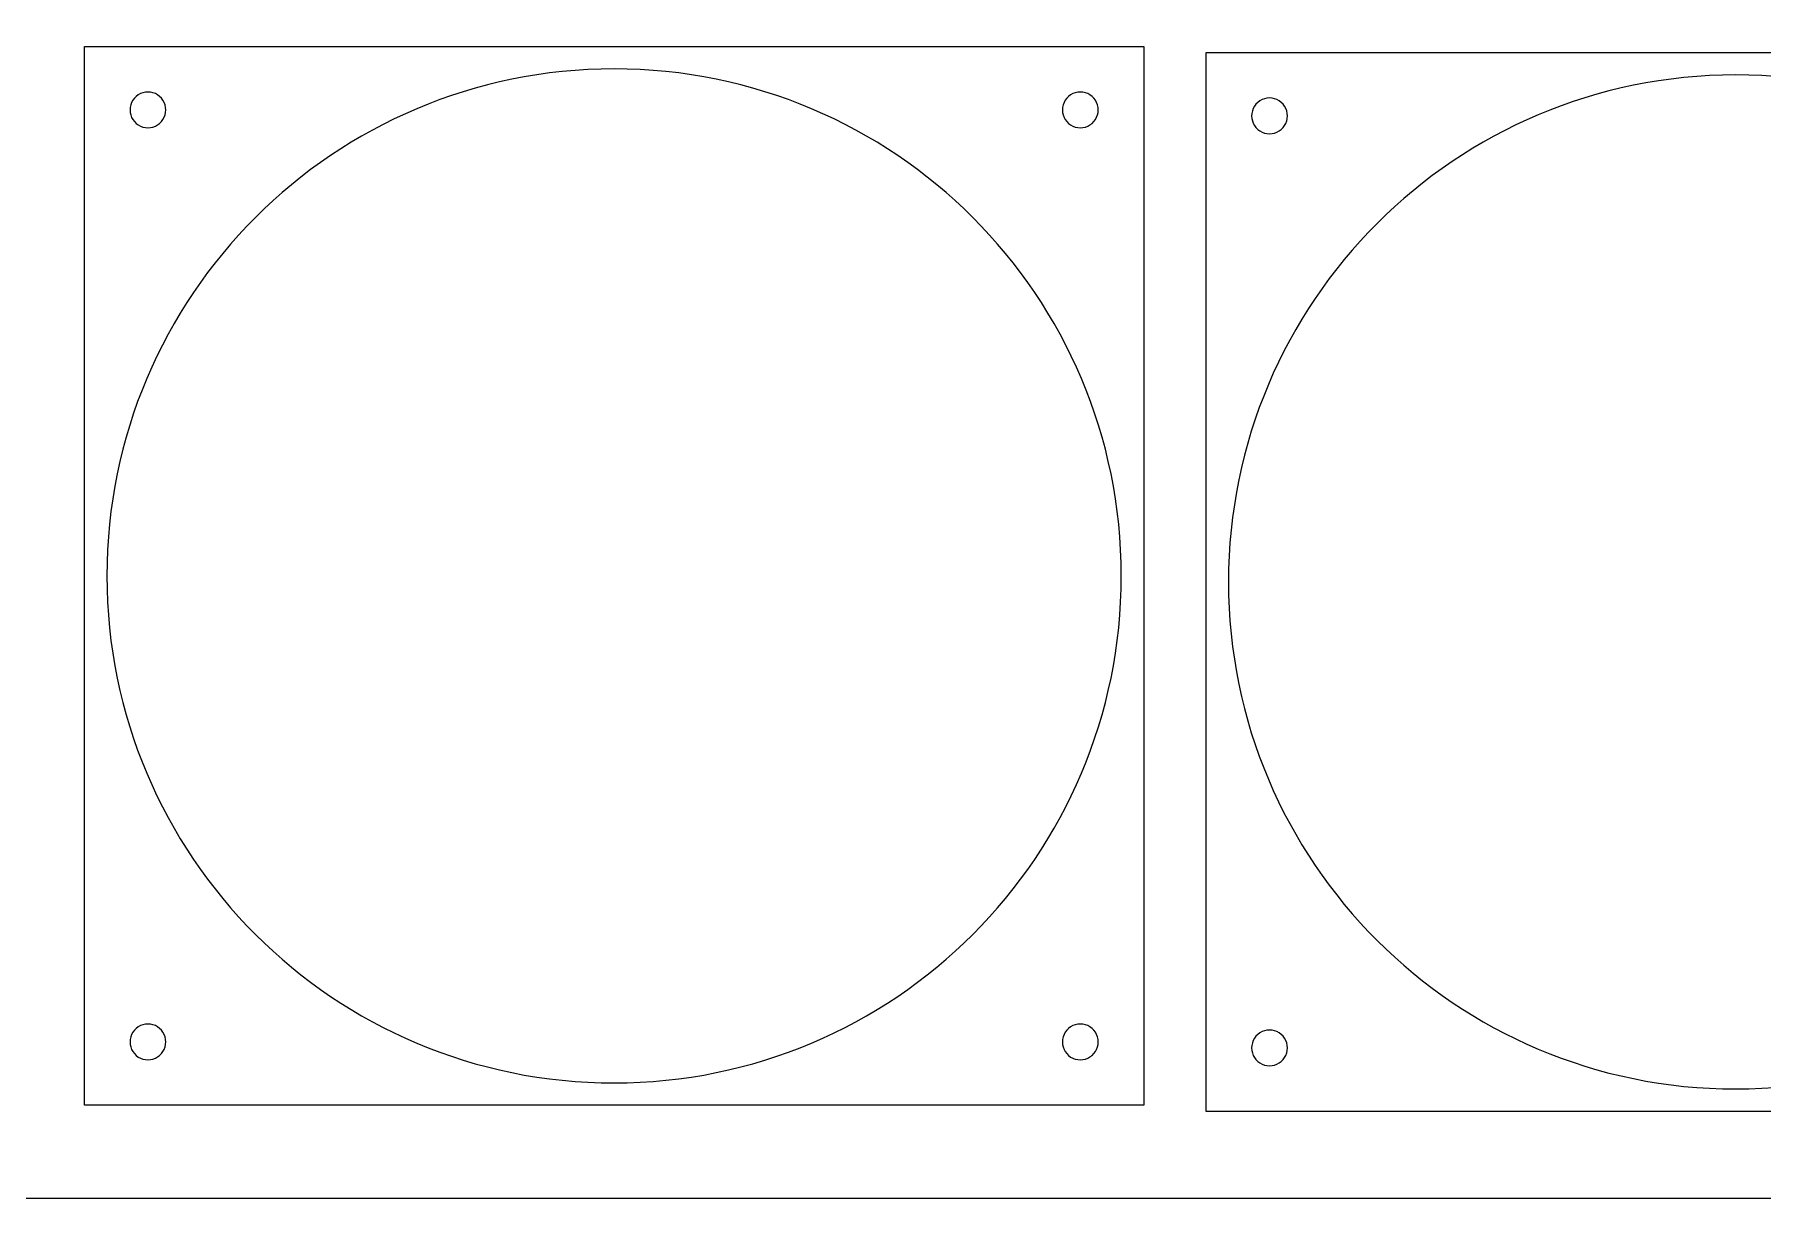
# Model space of a CAD drawing. Header units: millimetres. Extents: x -311 to 454, y -467 to 466.
# Drawn here: x -87.3 to 144.4, y -467.4 to -311.3 of the extents above; entities that cross this region are included whole.
import ezdxf

# ---------------------------------------------------------------- set-up
doc = ezdxf.new("R2010")
doc.units = ezdxf.units.MM
doc.header["$MEASUREMENT"] = 0
doc.layers.add('Layer 1', color=7, linetype='Continuous')

# ---------------------------------------------------------------- blocks, each defined once
blk = doc.blocks.new('block 394')
at = {"layer": 'Layer 1', "lineweight": 0}
blk.add_lwpolyline([(211.78, -313.71), (211.78, -455.71), (69.78, -455.71), (69.78, -313.71), (211.78, -313.71)], dxfattribs=at)
blk = doc.blocks.new('block 395')
at = {"layer": 'Layer 1', "lineweight": 0}
blk.add_open_spline([(208.78, -384.71), (208.78, -422.26), (178.34, -452.71), (140.78, -452.71), (103.23, -452.71), (72.78, -422.26), (72.78, -384.71), (72.78, -347.15), (103.23, -316.71), (140.78, -316.71), (178.34, -316.71), (208.78, -347.15), (208.78, -384.71)], degree=3, knots=[0, 0, 0, 0, 1, 1, 1, 2, 2, 2, 3, 3, 3, 4, 4, 4, 4], dxfattribs=at)
blk = doc.blocks.new('block 396')
at = {"layer": 'Layer 1', "lineweight": 0}
blk.add_open_spline([(80.68, -447.21), (80.68, -447.67), (80.55, -448.12), (80.3, -448.5), (80.05, -448.89), (79.7, -449.2), (79.28, -449.39), (78.86, -449.58), (78.39, -449.65), (77.94, -449.58), (77.48, -449.52), (77.06, -449.32), (76.71, -449.02), (76.36, -448.72), (76.11, -448.32), (75.98, -447.88), (75.85, -447.44), (75.85, -446.97), (75.98, -446.53), (76.11, -446.09), (76.36, -445.69), (76.71, -445.39), (77.06, -445.09), (77.48, -444.9), (77.94, -444.83), (78.39, -444.76), (78.86, -444.83), (79.28, -445.02), (79.7, -445.21), (80.05, -445.52), (80.3, -445.91), (80.55, -446.3), (80.68, -446.75), (80.68, -447.21)], degree=3, knots=[0, 0, 0, 0, 1, 1, 1, 2, 2, 2, 3, 3, 3, 4, 4, 4, 5, 5, 5, 6, 6, 6, 7, 7, 7, 8, 8, 8, 9, 9, 9, 10, 10, 10, 11, 11, 11, 11], dxfattribs=at)
blk = doc.blocks.new('block 397')
at = {"layer": 'Layer 1', "lineweight": 0}
blk.add_open_spline([(80.68, -322.21), (80.68, -322.67), (80.55, -323.12), (80.3, -323.5), (80.05, -323.89), (79.7, -324.2), (79.28, -324.39), (78.86, -324.58), (78.39, -324.65), (77.94, -324.58), (77.48, -324.52), (77.06, -324.32), (76.71, -324.02), (76.36, -323.72), (76.11, -323.32), (75.98, -322.88), (75.85, -322.44), (75.85, -321.97), (75.98, -321.53), (76.11, -321.09), (76.36, -320.69), (76.71, -320.39), (77.06, -320.09), (77.48, -319.9), (77.94, -319.83), (78.39, -319.76), (78.86, -319.83), (79.28, -320.02), (79.7, -320.21), (80.05, -320.52), (80.3, -320.91), (80.55, -321.3), (80.68, -321.75), (80.68, -322.21)], degree=3, knots=[0, 0, 0, 0, 1, 1, 1, 2, 2, 2, 3, 3, 3, 4, 4, 4, 5, 5, 5, 6, 6, 6, 7, 7, 7, 8, 8, 8, 9, 9, 9, 10, 10, 10, 11, 11, 11, 11], dxfattribs=at)
blk = doc.blocks.new('block 400')
at = {"layer": 'Layer 1', "lineweight": 0}
blk.add_lwpolyline([(61.41, -312.9), (61.41, -454.9), (-80.59, -454.9), (-80.59, -312.9), (61.41, -312.9)], dxfattribs=at)
blk = doc.blocks.new('block 401')
at = {"layer": 'Layer 1', "lineweight": 0}
blk.add_open_spline([(58.41, -383.9), (58.41, -421.46), (27.97, -451.9), (-9.59, -451.9), (-47.14, -451.9), (-77.59, -421.46), (-77.59, -383.9), (-77.59, -346.35), (-47.14, -315.9), (-9.59, -315.9), (27.97, -315.9), (58.41, -346.35), (58.41, -383.9)], degree=3, knots=[0, 0, 0, 0, 1, 1, 1, 2, 2, 2, 3, 3, 3, 4, 4, 4, 4], dxfattribs=at)
blk = doc.blocks.new('block 402')
at = {"layer": 'Layer 1', "lineweight": 0}
blk.add_open_spline([(-69.69, -446.4), (-69.69, -446.86), (-69.82, -447.31), (-70.07, -447.7), (-70.32, -448.09), (-70.67, -448.39), (-71.09, -448.58), (-71.51, -448.78), (-71.97, -448.84), (-72.43, -448.78), (-72.88, -448.71), (-73.31, -448.52), (-73.66, -448.22), (-74.01, -447.91), (-74.26, -447.52), (-74.39, -447.08), (-74.52, -446.64), (-74.52, -446.17), (-74.39, -445.73), (-74.26, -445.28), (-74.01, -444.89), (-73.66, -444.59), (-73.31, -444.29), (-72.88, -444.09), (-72.43, -444.03), (-71.97, -443.96), (-71.51, -444.03), (-71.09, -444.22), (-70.67, -444.41), (-70.32, -444.72), (-70.07, -445.1), (-69.82, -445.49), (-69.69, -445.94), (-69.69, -446.4)], degree=3, knots=[0, 0, 0, 0, 1, 1, 1, 2, 2, 2, 3, 3, 3, 4, 4, 4, 5, 5, 5, 6, 6, 6, 7, 7, 7, 8, 8, 8, 9, 9, 9, 10, 10, 10, 11, 11, 11, 11], dxfattribs=at)
blk = doc.blocks.new('block 403')
at = {"layer": 'Layer 1', "lineweight": 0}
blk.add_open_spline([(-69.69, -321.4), (-69.69, -321.86), (-69.82, -322.31), (-70.07, -322.7), (-70.32, -323.09), (-70.67, -323.39), (-71.09, -323.58), (-71.51, -323.78), (-71.97, -323.84), (-72.43, -323.78), (-72.88, -323.71), (-73.31, -323.52), (-73.66, -323.22), (-74.01, -322.92), (-74.26, -322.52), (-74.39, -322.08), (-74.52, -321.64), (-74.52, -321.17), (-74.39, -320.73), (-74.26, -320.28), (-74.01, -319.89), (-73.66, -319.59), (-73.31, -319.29), (-72.88, -319.09), (-72.43, -319.03), (-71.97, -318.96), (-71.51, -319.03), (-71.09, -319.22), (-70.67, -319.41), (-70.32, -319.72), (-70.07, -320.1), (-69.82, -320.49), (-69.69, -320.94), (-69.69, -321.4)], degree=3, knots=[0, 0, 0, 0, 1, 1, 1, 2, 2, 2, 3, 3, 3, 4, 4, 4, 5, 5, 5, 6, 6, 6, 7, 7, 7, 8, 8, 8, 9, 9, 9, 10, 10, 10, 11, 11, 11, 11], dxfattribs=at)
blk = doc.blocks.new('block 404')
at = {"layer": 'Layer 1', "lineweight": 0}
blk.add_open_spline([(55.31, -446.4), (55.31, -446.86), (55.18, -447.31), (54.93, -447.7), (54.68, -448.09), (54.33, -448.39), (53.91, -448.58), (53.49, -448.78), (53.03, -448.84), (52.57, -448.78), (52.12, -448.71), (51.69, -448.52), (51.34, -448.22), (50.99, -447.91), (50.74, -447.52), (50.61, -447.08), (50.48, -446.64), (50.48, -446.17), (50.61, -445.73), (50.74, -445.28), (50.99, -444.89), (51.34, -444.59), (51.69, -444.29), (52.12, -444.09), (52.57, -444.03), (53.03, -443.96), (53.49, -444.03), (53.91, -444.22), (54.33, -444.41), (54.68, -444.72), (54.93, -445.1), (55.18, -445.49), (55.31, -445.94), (55.31, -446.4)], degree=3, knots=[0, 0, 0, 0, 1, 1, 1, 2, 2, 2, 3, 3, 3, 4, 4, 4, 5, 5, 5, 6, 6, 6, 7, 7, 7, 8, 8, 8, 9, 9, 9, 10, 10, 10, 11, 11, 11, 11], dxfattribs=at)
blk = doc.blocks.new('block 405')
at = {"layer": 'Layer 1', "lineweight": 0}
blk.add_open_spline([(55.31, -321.4), (55.31, -321.86), (55.18, -322.31), (54.93, -322.7), (54.68, -323.09), (54.33, -323.39), (53.91, -323.58), (53.49, -323.78), (53.03, -323.84), (52.57, -323.78), (52.12, -323.71), (51.69, -323.52), (51.34, -323.22), (50.99, -322.92), (50.74, -322.52), (50.61, -322.08), (50.48, -321.64), (50.48, -321.17), (50.61, -320.73), (50.74, -320.28), (50.99, -319.89), (51.34, -319.59), (51.69, -319.29), (52.12, -319.09), (52.57, -319.03), (53.03, -318.96), (53.49, -319.03), (53.91, -319.22), (54.33, -319.41), (54.68, -319.72), (54.93, -320.1), (55.18, -320.49), (55.31, -320.94), (55.31, -321.4)], degree=3, knots=[0, 0, 0, 0, 1, 1, 1, 2, 2, 2, 3, 3, 3, 4, 4, 4, 5, 5, 5, 6, 6, 6, 7, 7, 7, 8, 8, 8, 9, 9, 9, 10, 10, 10, 11, 11, 11, 11], dxfattribs=at)

msp = doc.modelspace()

# ---------------------------------------------------------------- linework, layer by layer
at = {"layer": 'Layer 1', "lineweight": 0}
msp.add_lwpolyline([(454.07, -467.39), (-245.93, -467.39), (-245.93, 412.61), (454.07, 412.61), (454.07, -467.39)], dxfattribs=at)

# ---------------------------------------------------------------- block references
at = {"layer": 'Layer 1'}
for name in ['block 400', 'block 394', 'block 401', 'block 395', 'block 403', 'block 405', 'block 397', 'block 402', 'block 404', 'block 396']:
    msp.add_blockref(name, (0, 0), dxfattribs=at)

doc.saveas('drawing.dxf')
